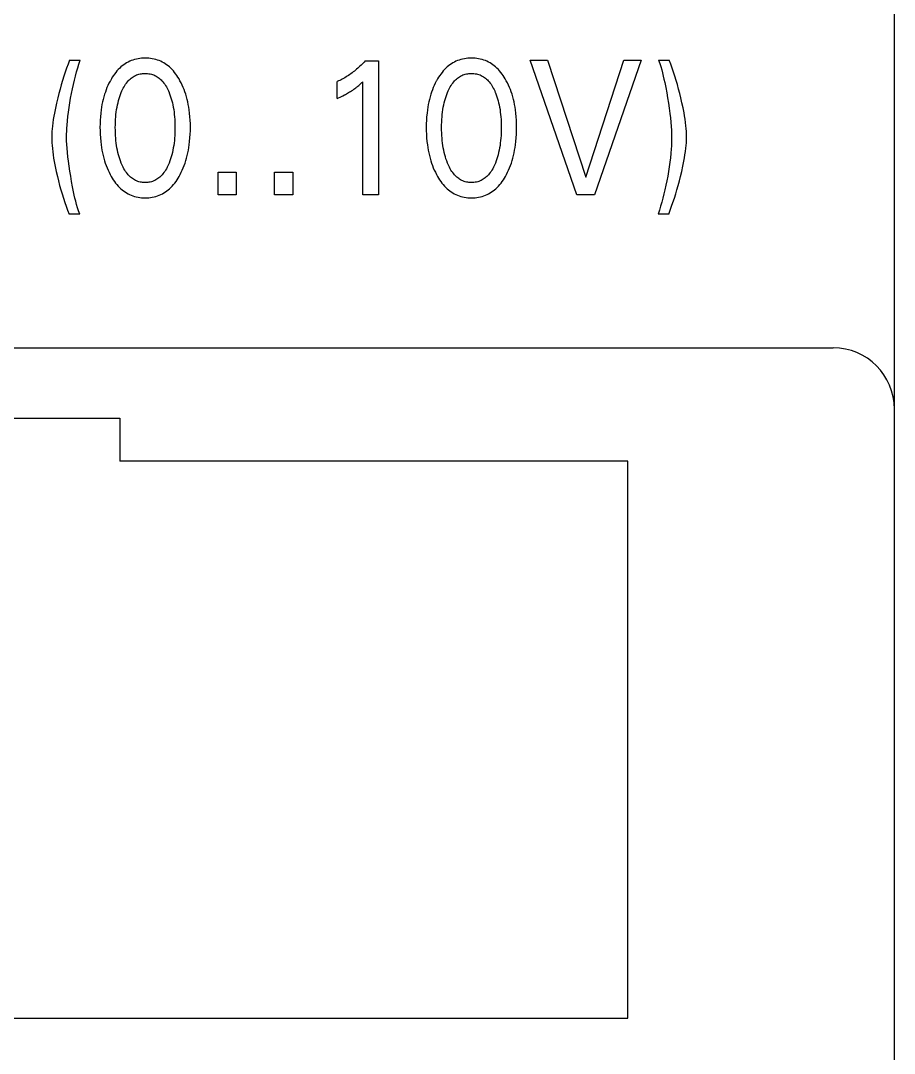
# Model space of a CAD drawing. Extents: x 0 to 420, y 0 to 297.
# Drawn here: x 194.03 to 208.3, y 219.65 to 236.52 of the extents above; entities that cross this region are included whole.
import ezdxf

# ---------------------------------------------------------------- set-up
doc = ezdxf.new("R2010")
doc.units = 0
doc.header["$LTSCALE"] = 23.1
doc.layers.add('10000_FRONT', color=7, linetype='CONTINUOUS')

msp = doc.modelspace()

# ---------------------------------------------------------------- linework, layer by layer
at = {"layer": '10000_FRONT', "color": 7, "linetype": 'CONTINUOUS'}
for p, q in [((208.298, 164.673), (208.298, 252.673)), ((194.829, 235.871), (194.804, 235.807)), ((194.829, 235.871), (195.003, 235.871)), ((194.982, 235.808), (195.003, 235.871)), ((195.785, 235.841), (195.76, 235.827)), ((195.811, 235.853), (195.785, 235.841)), ((195.837, 235.865), (195.811, 235.853)), ((195.864, 235.874), (195.837, 235.865)), ((195.891, 235.883), (195.864, 235.874)), ((195.92, 235.89), (195.891, 235.883)), ((195.948, 235.896), (195.92, 235.89)), ((195.976, 235.9), (195.948, 235.896)), ((196.005, 235.903), (195.976, 235.9)), ((196.034, 235.905), (196.005, 235.903)), ((196.063, 235.905), (196.034, 235.905)), ((196.092, 235.905), (196.063, 235.905)), ((196.122, 235.903), (196.092, 235.905)), ((196.15, 235.9), (196.122, 235.903)), ((196.179, 235.896), (196.15, 235.9)), ((196.208, 235.89), (196.179, 235.896)), ((196.236, 235.883), (196.208, 235.89)), ((196.263, 235.874), (196.236, 235.883)), ((196.29, 235.865), (196.263, 235.874)), ((196.317, 235.853), (196.29, 235.865)), ((196.342, 235.841), (196.317, 235.853)), ((196.367, 235.827), (196.342, 235.841)), ((199.64, 235.842), (199.623, 235.824)), ((199.657, 235.86), (199.64, 235.842)), ((199.657, 235.86), (199.874, 235.86)), ((199.874, 235.86), (199.874, 233.673)), ((201.114, 235.841), (201.089, 235.827)), ((201.139, 235.853), (201.114, 235.841)), ((201.165, 235.865), (201.139, 235.853)), ((201.192, 235.874), (201.165, 235.865)), ((201.22, 235.883), (201.192, 235.874)), ((201.248, 235.89), (201.22, 235.883)), ((201.276, 235.896), (201.248, 235.89)), ((201.305, 235.9), (201.276, 235.896)), ((201.334, 235.903), (201.305, 235.9)), ((201.363, 235.905), (201.334, 235.903)), ((201.392, 235.905), (201.363, 235.905)), ((201.421, 235.905), (201.392, 235.905)), ((201.45, 235.903), (201.421, 235.905)), ((201.479, 235.9), (201.45, 235.903)), ((201.507, 235.896), (201.479, 235.9)), ((201.536, 235.89), (201.507, 235.896)), ((201.564, 235.883), (201.536, 235.89)), ((201.592, 235.874), (201.564, 235.883)), ((201.619, 235.865), (201.592, 235.874)), ((201.645, 235.853), (201.619, 235.865)), ((201.67, 235.841), (201.645, 235.853)), ((201.695, 235.827), (201.67, 235.841)), ((203.11, 233.673), (202.351, 235.873)), ((202.351, 235.873), (202.634, 235.873)), ((202.634, 235.873), (203.261, 233.961)), ((203.261, 233.961), (203.879, 235.873)), ((204.163, 235.873), (203.403, 233.673)), ((203.879, 235.873), (204.163, 235.873)), ((204.448, 235.871), (204.466, 235.82)), ((204.448, 235.871), (204.621, 235.871)), ((204.646, 235.807), (204.621, 235.871)), ((194.758, 235.676), (194.735, 235.608)), ((194.781, 235.742), (194.758, 235.676)), ((194.804, 235.807), (194.781, 235.742)), ((194.925, 235.613), (194.943, 235.681)), ((194.943, 235.681), (194.962, 235.745)), ((194.962, 235.745), (194.982, 235.808)), ((195.583, 235.671), (195.563, 235.646)), ((195.603, 235.696), (195.583, 235.671)), ((195.625, 235.719), (195.603, 235.696)), ((195.647, 235.742), (195.625, 235.719)), ((195.668, 235.761), (195.647, 235.742)), ((195.69, 235.779), (195.668, 235.761)), ((195.713, 235.796), (195.69, 235.779)), ((195.736, 235.812), (195.713, 235.796)), ((195.76, 235.827), (195.736, 235.812)), ((196.391, 235.812), (196.367, 235.827)), ((196.414, 235.796), (196.391, 235.812)), ((196.437, 235.779), (196.414, 235.796)), ((196.459, 235.761), (196.437, 235.779)), ((196.48, 235.742), (196.459, 235.761)), ((196.503, 235.719), (196.48, 235.742)), ((196.524, 235.696), (196.503, 235.719)), ((196.544, 235.671), (196.524, 235.696)), ((196.564, 235.646), (196.544, 235.671)), ((199.461, 235.679), (199.442, 235.664)), ((199.48, 235.693), (199.461, 235.679)), ((199.498, 235.708), (199.48, 235.693)), ((199.516, 235.724), (199.498, 235.708)), ((199.535, 235.74), (199.516, 235.724)), ((199.553, 235.756), (199.535, 235.74)), ((199.571, 235.773), (199.553, 235.756)), ((199.589, 235.789), (199.571, 235.773)), ((199.606, 235.807), (199.589, 235.789)), ((199.623, 235.824), (199.606, 235.807)), ((200.911, 235.671), (200.892, 235.646)), ((200.931, 235.696), (200.911, 235.671)), ((200.953, 235.719), (200.931, 235.696)), ((200.976, 235.742), (200.953, 235.719)), ((200.997, 235.761), (200.976, 235.742)), ((201.018, 235.779), (200.997, 235.761)), ((201.041, 235.796), (201.018, 235.779)), ((201.065, 235.812), (201.041, 235.796)), ((201.089, 235.827), (201.065, 235.812)), ((201.719, 235.812), (201.695, 235.827)), ((201.743, 235.796), (201.719, 235.812)), ((201.765, 235.779), (201.743, 235.796)), ((201.787, 235.761), (201.765, 235.779)), ((201.808, 235.742), (201.787, 235.761)), ((201.831, 235.719), (201.808, 235.742)), ((201.852, 235.696), (201.831, 235.719)), ((201.873, 235.671), (201.852, 235.696)), ((201.892, 235.646), (201.873, 235.671)), ((204.466, 235.82), (204.483, 235.768)), ((204.483, 235.768), (204.498, 235.715)), ((204.498, 235.715), (204.512, 235.664)), ((204.669, 235.742), (204.646, 235.807)), ((204.691, 235.677), (204.669, 235.742)), ((204.713, 235.609), (204.691, 235.677)), ((194.714, 235.539), (194.693, 235.471)), ((194.735, 235.608), (194.714, 235.539)), ((194.891, 235.475), (194.907, 235.544)), ((194.907, 235.544), (194.925, 235.613)), ((195.49, 235.528), (195.472, 235.494)), ((195.495, 235.537), (195.49, 235.528)), ((195.511, 235.565), (195.495, 235.537)), ((195.527, 235.593), (195.511, 235.565)), ((195.545, 235.62), (195.527, 235.593)), ((195.563, 235.646), (195.545, 235.62)), ((195.759, 235.498), (195.775, 235.518)), ((195.775, 235.518), (195.788, 235.534)), ((195.788, 235.534), (195.803, 235.549)), ((195.803, 235.549), (195.818, 235.563)), ((195.818, 235.563), (195.834, 235.577)), ((195.834, 235.577), (195.851, 235.589)), ((195.851, 235.589), (195.868, 235.601)), ((195.868, 235.601), (195.886, 235.612)), ((195.886, 235.612), (195.904, 235.621)), ((195.904, 235.621), (195.923, 235.63)), ((195.923, 235.63), (195.942, 235.637)), ((195.942, 235.637), (195.962, 235.643)), ((195.962, 235.643), (195.982, 235.648)), ((195.982, 235.648), (196.002, 235.651)), ((196.002, 235.651), (196.022, 235.654)), ((196.022, 235.654), (196.043, 235.655)), ((196.043, 235.655), (196.063, 235.656)), ((196.063, 235.656), (196.084, 235.655)), ((196.084, 235.655), (196.104, 235.654)), ((196.104, 235.654), (196.125, 235.651)), ((196.125, 235.651), (196.145, 235.648)), ((196.145, 235.648), (196.165, 235.643)), ((196.165, 235.643), (196.185, 235.637)), ((196.185, 235.637), (196.204, 235.63)), ((196.204, 235.63), (196.222, 235.621)), ((196.222, 235.621), (196.241, 235.612)), ((196.241, 235.612), (196.259, 235.601)), ((196.259, 235.601), (196.276, 235.589)), ((196.276, 235.589), (196.293, 235.577)), ((196.293, 235.577), (196.308, 235.563)), ((196.308, 235.563), (196.324, 235.549)), ((196.324, 235.549), (196.338, 235.534)), ((196.338, 235.534), (196.352, 235.518)), ((196.352, 235.518), (196.368, 235.498)), ((196.582, 235.62), (196.564, 235.646)), ((196.599, 235.593), (196.582, 235.62)), ((196.616, 235.565), (196.599, 235.593)), ((196.632, 235.537), (196.616, 235.565)), ((196.65, 235.502), (196.632, 235.537)), ((199.22, 235.532), (199.198, 235.522)), ((199.198, 235.247), (199.198, 235.522)), ((199.241, 235.542), (199.22, 235.532)), ((199.262, 235.552), (199.241, 235.542)), ((199.283, 235.563), (199.262, 235.552)), ((199.303, 235.575), (199.283, 235.563)), ((199.324, 235.586), (199.303, 235.575)), ((199.344, 235.598), (199.324, 235.586)), ((199.364, 235.611), (199.344, 235.598)), ((199.384, 235.624), (199.364, 235.611)), ((199.403, 235.637), (199.384, 235.624)), ((199.423, 235.651), (199.403, 235.637)), ((199.442, 235.664), (199.423, 235.651)), ((199.59, 235.495), (199.604, 235.507)), ((199.604, 235.507), (199.617, 235.52)), ((199.617, 233.673), (199.617, 235.52)), ((200.818, 235.528), (200.801, 235.494)), ((200.823, 235.537), (200.818, 235.528)), ((200.839, 235.565), (200.823, 235.537)), ((200.856, 235.593), (200.839, 235.565)), ((200.873, 235.62), (200.856, 235.593)), ((200.892, 235.646), (200.873, 235.62)), ((201.087, 235.498), (201.103, 235.518)), ((201.103, 235.518), (201.117, 235.534)), ((201.117, 235.534), (201.131, 235.549)), ((201.131, 235.549), (201.146, 235.563)), ((201.146, 235.563), (201.162, 235.577)), ((201.162, 235.577), (201.179, 235.589)), ((201.179, 235.589), (201.196, 235.601)), ((201.196, 235.601), (201.214, 235.612)), ((201.214, 235.612), (201.233, 235.621)), ((201.233, 235.621), (201.251, 235.63)), ((201.251, 235.63), (201.27, 235.637)), ((201.27, 235.637), (201.29, 235.643)), ((201.29, 235.643), (201.31, 235.648)), ((201.31, 235.648), (201.33, 235.651)), ((201.33, 235.651), (201.35, 235.654)), ((201.35, 235.654), (201.371, 235.655)), ((201.371, 235.655), (201.392, 235.656)), ((201.392, 235.656), (201.412, 235.655)), ((201.412, 235.655), (201.433, 235.654)), ((201.433, 235.654), (201.453, 235.651)), ((201.453, 235.651), (201.473, 235.648)), ((201.473, 235.648), (201.493, 235.643)), ((201.493, 235.643), (201.513, 235.637)), ((201.513, 235.637), (201.532, 235.63)), ((201.532, 235.63), (201.551, 235.621)), ((201.551, 235.621), (201.569, 235.612)), ((201.569, 235.612), (201.587, 235.601)), ((201.587, 235.601), (201.604, 235.589)), ((201.604, 235.589), (201.621, 235.577)), ((201.621, 235.577), (201.637, 235.563)), ((201.637, 235.563), (201.652, 235.549)), ((201.652, 235.549), (201.667, 235.534)), ((201.667, 235.534), (201.68, 235.518)), ((201.68, 235.518), (201.696, 235.498)), ((201.91, 235.62), (201.892, 235.646)), ((201.928, 235.593), (201.91, 235.62)), ((201.944, 235.565), (201.928, 235.593)), ((201.96, 235.537), (201.944, 235.565)), ((201.979, 235.502), (201.96, 235.537)), ((204.512, 235.664), (204.525, 235.613)), ((204.525, 235.613), (204.536, 235.561)), ((204.536, 235.561), (204.547, 235.509)), ((204.547, 235.509), (204.564, 235.424)), ((204.735, 235.541), (204.713, 235.609)), ((204.755, 235.472), (204.735, 235.541)), ((194.673, 235.399), (194.653, 235.326)), ((194.693, 235.471), (194.673, 235.399)), ((194.859, 235.327), (194.875, 235.401)), ((194.875, 235.401), (194.891, 235.475)), ((195.413, 235.351), (195.401, 235.314)), ((195.426, 235.387), (195.413, 235.351)), ((195.44, 235.423), (195.426, 235.387)), ((195.456, 235.459), (195.44, 235.423)), ((195.472, 235.494), (195.456, 235.459)), ((195.661, 235.313), (195.674, 235.346)), ((195.674, 235.346), (195.684, 235.369)), ((195.684, 235.369), (195.694, 235.391)), ((195.694, 235.391), (195.706, 235.414)), ((195.706, 235.414), (195.718, 235.436)), ((195.718, 235.436), (195.731, 235.457)), ((195.731, 235.457), (195.744, 235.478)), ((195.744, 235.478), (195.759, 235.498)), ((196.368, 235.498), (196.382, 235.478)), ((196.382, 235.478), (196.396, 235.457)), ((196.396, 235.457), (196.409, 235.436)), ((196.409, 235.436), (196.421, 235.414)), ((196.421, 235.414), (196.432, 235.391)), ((196.432, 235.391), (196.443, 235.369)), ((196.443, 235.369), (196.453, 235.346)), ((196.453, 235.346), (196.456, 235.338)), ((196.456, 235.338), (196.468, 235.307)), ((196.668, 235.465), (196.65, 235.502)), ((196.684, 235.428), (196.668, 235.465)), ((196.699, 235.391), (196.684, 235.428)), ((196.713, 235.353), (196.699, 235.391)), ((196.726, 235.314), (196.713, 235.353)), ((199.367, 235.332), (199.384, 235.342)), ((199.384, 235.342), (199.4, 235.352)), ((199.4, 235.352), (199.417, 235.362)), ((199.417, 235.362), (199.434, 235.373)), ((199.434, 235.373), (199.452, 235.384)), ((199.452, 235.384), (199.469, 235.396)), ((199.469, 235.396), (199.485, 235.408)), ((199.485, 235.408), (199.502, 235.421)), ((199.502, 235.421), (199.514, 235.43)), ((199.514, 235.43), (199.526, 235.439)), ((199.526, 235.439), (199.538, 235.449)), ((199.538, 235.449), (199.551, 235.46)), ((199.551, 235.46), (199.564, 235.471)), ((199.564, 235.471), (199.576, 235.482)), ((199.576, 235.482), (199.59, 235.495)), ((200.741, 235.351), (200.729, 235.314)), ((200.754, 235.387), (200.741, 235.351)), ((200.769, 235.423), (200.754, 235.387)), ((200.784, 235.459), (200.769, 235.423)), ((200.801, 235.494), (200.784, 235.459)), ((200.989, 235.313), (201.002, 235.346)), ((201.002, 235.346), (201.012, 235.369)), ((201.012, 235.369), (201.023, 235.391)), ((201.023, 235.391), (201.034, 235.414)), ((201.034, 235.414), (201.046, 235.436)), ((201.046, 235.436), (201.059, 235.457)), ((201.059, 235.457), (201.072, 235.478)), ((201.072, 235.478), (201.087, 235.498)), ((201.696, 235.498), (201.711, 235.478)), ((201.711, 235.478), (201.724, 235.457)), ((201.724, 235.457), (201.737, 235.436)), ((201.737, 235.436), (201.749, 235.414)), ((201.749, 235.414), (201.761, 235.391)), ((201.761, 235.391), (201.771, 235.369)), ((201.771, 235.369), (201.781, 235.346)), ((201.781, 235.346), (201.784, 235.338)), ((201.784, 235.338), (201.796, 235.307)), ((201.996, 235.465), (201.979, 235.502)), ((202.012, 235.428), (201.996, 235.465)), ((202.028, 235.391), (202.012, 235.428)), ((202.041, 235.353), (202.028, 235.391)), ((202.054, 235.314), (202.041, 235.353)), ((204.564, 235.424), (204.58, 235.339)), ((204.58, 235.339), (204.594, 235.254)), ((204.775, 235.4), (204.755, 235.472)), ((204.793, 235.328), (204.775, 235.4)), ((194.615, 235.172), (194.597, 235.09)), ((194.635, 235.254), (194.615, 235.172)), ((194.653, 235.326), (194.635, 235.254)), ((194.82, 235.098), (194.832, 235.175)), ((194.832, 235.175), (194.845, 235.252)), ((194.845, 235.252), (194.859, 235.327)), ((195.367, 235.189), (195.358, 235.146)), ((195.377, 235.231), (195.367, 235.189)), ((195.388, 235.273), (195.377, 235.231)), ((195.401, 235.314), (195.388, 235.273)), ((195.611, 235.14), (195.62, 235.177)), ((195.62, 235.177), (195.629, 235.212)), ((195.629, 235.212), (195.638, 235.246)), ((195.638, 235.246), (195.649, 235.279)), ((195.649, 235.279), (195.661, 235.313)), ((196.468, 235.307), (196.479, 235.275)), ((196.479, 235.275), (196.489, 235.243)), ((196.489, 235.243), (196.499, 235.21)), ((196.499, 235.21), (196.507, 235.177)), ((196.507, 235.177), (196.515, 235.14)), ((196.738, 235.273), (196.726, 235.314)), ((196.749, 235.231), (196.738, 235.273)), ((196.759, 235.189), (196.749, 235.231)), ((196.768, 235.146), (196.759, 235.189)), ((199.198, 235.247), (199.222, 235.258)), ((199.222, 235.258), (199.246, 235.269)), ((199.246, 235.269), (199.269, 235.281)), ((199.269, 235.281), (199.292, 235.292)), ((199.292, 235.292), (199.316, 235.304)), ((199.316, 235.304), (199.333, 235.313)), ((199.333, 235.313), (199.35, 235.322)), ((199.35, 235.322), (199.367, 235.332)), ((200.696, 235.189), (200.687, 235.146)), ((200.705, 235.231), (200.696, 235.189)), ((200.717, 235.273), (200.705, 235.231)), ((200.729, 235.314), (200.717, 235.273)), ((200.939, 235.14), (200.948, 235.177)), ((200.948, 235.177), (200.957, 235.212)), ((200.957, 235.212), (200.967, 235.246)), ((200.967, 235.246), (200.977, 235.279)), ((200.977, 235.279), (200.989, 235.313)), ((201.796, 235.307), (201.807, 235.275)), ((201.807, 235.275), (201.818, 235.243)), ((201.818, 235.243), (201.827, 235.21)), ((201.827, 235.21), (201.835, 235.177)), ((201.835, 235.177), (201.844, 235.14)), ((202.067, 235.273), (202.054, 235.314)), ((202.078, 235.231), (202.067, 235.273)), ((202.088, 235.189), (202.078, 235.231)), ((202.097, 235.146), (202.088, 235.189)), ((204.594, 235.254), (204.608, 235.17)), ((204.608, 235.17), (204.62, 235.086)), ((204.811, 235.255), (204.793, 235.328)), ((204.83, 235.175), (204.811, 235.255)), ((204.847, 235.094), (204.83, 235.175)), ((194.581, 235.008), (194.571, 234.955)), ((194.597, 235.09), (194.581, 235.008)), ((194.8, 234.95), (194.809, 235.02)), ((194.809, 235.02), (194.82, 235.098)), ((195.337, 235.004), (195.332, 234.947)), ((195.344, 235.061), (195.337, 235.004)), ((195.351, 235.104), (195.344, 235.061)), ((195.358, 235.146), (195.351, 235.104)), ((195.587, 234.987), (195.592, 235.025)), ((195.592, 235.025), (195.597, 235.064)), ((195.597, 235.064), (195.604, 235.102)), ((195.604, 235.102), (195.611, 235.14)), ((196.515, 235.14), (196.523, 235.102)), ((196.523, 235.102), (196.529, 235.064)), ((196.529, 235.064), (196.535, 235.025)), ((196.535, 235.025), (196.539, 234.987)), ((196.776, 235.104), (196.768, 235.146)), ((196.782, 235.061), (196.776, 235.104)), ((196.789, 235.004), (196.782, 235.061)), ((196.795, 234.947), (196.789, 235.004)), ((200.666, 235.004), (200.66, 234.947)), ((200.673, 235.061), (200.666, 235.004)), ((200.679, 235.104), (200.673, 235.061)), ((200.687, 235.146), (200.679, 235.104)), ((200.915, 234.987), (200.92, 235.025)), ((200.92, 235.025), (200.926, 235.064)), ((200.926, 235.064), (200.932, 235.102)), ((200.932, 235.102), (200.939, 235.14)), ((201.844, 235.14), (201.851, 235.102)), ((201.851, 235.102), (201.858, 235.064)), ((201.858, 235.064), (201.863, 235.025)), ((201.863, 235.025), (201.868, 234.987)), ((202.104, 235.104), (202.097, 235.146)), ((202.111, 235.061), (202.104, 235.104)), ((202.118, 235.004), (202.111, 235.061)), ((202.123, 234.947), (202.118, 235.004)), ((204.62, 235.086), (204.631, 235.002)), ((204.631, 235.002), (204.64, 234.932)), ((204.863, 235.013), (204.847, 235.094)), ((204.872, 234.96), (204.863, 235.013)), ((194.555, 234.848), (194.548, 234.795)), ((194.562, 234.902), (194.555, 234.848)), ((194.571, 234.955), (194.562, 234.902)), ((194.787, 234.808), (194.793, 234.879)), ((194.793, 234.879), (194.8, 234.95)), ((195.326, 234.834), (195.325, 234.777)), ((195.328, 234.891), (195.326, 234.834)), ((195.332, 234.947), (195.328, 234.891)), ((195.577, 234.816), (195.578, 234.859)), ((195.578, 234.859), (195.58, 234.902)), ((195.58, 234.902), (195.583, 234.944)), ((195.583, 234.944), (195.587, 234.987)), ((196.539, 234.987), (196.544, 234.944)), ((196.544, 234.944), (196.547, 234.902)), ((196.547, 234.902), (196.549, 234.859)), ((196.549, 234.859), (196.55, 234.816)), ((196.798, 234.891), (196.795, 234.947)), ((196.801, 234.834), (196.798, 234.891)), ((196.801, 234.777), (196.801, 234.834)), ((200.657, 234.891), (200.654, 234.834)), ((200.654, 234.834), (200.654, 234.777)), ((200.66, 234.947), (200.657, 234.891)), ((200.905, 234.816), (200.906, 234.859)), ((200.906, 234.859), (200.908, 234.902)), ((200.908, 234.902), (200.911, 234.944)), ((200.911, 234.944), (200.915, 234.987)), ((201.868, 234.987), (201.872, 234.944)), ((201.872, 234.944), (201.875, 234.902)), ((201.875, 234.902), (201.877, 234.859)), ((201.877, 234.859), (201.878, 234.816)), ((202.127, 234.891), (202.123, 234.947)), ((202.129, 234.834), (202.127, 234.891)), ((202.13, 234.777), (202.129, 234.834)), ((204.64, 234.932), (204.647, 234.861)), ((204.647, 234.861), (204.653, 234.789)), ((204.88, 234.906), (204.872, 234.96)), ((204.887, 234.853), (204.88, 234.906)), ((204.893, 234.799), (204.887, 234.853)), ((194.538, 234.66), (194.537, 234.614)), ((194.54, 234.705), (194.538, 234.66)), ((194.544, 234.75), (194.54, 234.705)), ((194.548, 234.795), (194.544, 234.75)), ((194.78, 234.663), (194.782, 234.711)), ((194.78, 234.614), (194.78, 234.663)), ((194.782, 234.711), (194.784, 234.76)), ((194.784, 234.76), (194.787, 234.808)), ((195.325, 234.777), (195.326, 234.719)), ((195.326, 234.719), (195.328, 234.661)), ((195.328, 234.661), (195.332, 234.603)), ((195.576, 234.773), (195.577, 234.816)), ((195.577, 234.73), (195.576, 234.773)), ((195.578, 234.687), (195.577, 234.73)), ((195.58, 234.643), (195.578, 234.687)), ((196.549, 234.687), (196.547, 234.643)), ((196.55, 234.73), (196.549, 234.687)), ((196.55, 234.816), (196.55, 234.773)), ((196.55, 234.773), (196.55, 234.73)), ((196.795, 234.603), (196.799, 234.661)), ((196.799, 234.661), (196.801, 234.719)), ((196.801, 234.719), (196.801, 234.777)), ((200.654, 234.777), (200.654, 234.719)), ((200.654, 234.719), (200.656, 234.661)), ((200.656, 234.661), (200.66, 234.603)), ((200.905, 234.773), (200.905, 234.816)), ((200.905, 234.73), (200.905, 234.773)), ((200.906, 234.687), (200.905, 234.73)), ((200.908, 234.643), (200.906, 234.687)), ((201.877, 234.687), (201.875, 234.643)), ((201.878, 234.73), (201.877, 234.687)), ((201.878, 234.816), (201.879, 234.773)), ((201.879, 234.773), (201.878, 234.73)), ((202.123, 234.603), (202.127, 234.661)), ((202.127, 234.661), (202.129, 234.719)), ((202.129, 234.719), (202.13, 234.777)), ((204.653, 234.789), (204.657, 234.731)), ((204.657, 234.731), (204.66, 234.673)), ((204.66, 234.673), (204.661, 234.614)), ((204.898, 234.753), (204.893, 234.799)), ((204.901, 234.707), (204.898, 234.753)), ((204.903, 234.661), (204.901, 234.707)), ((204.904, 234.614), (204.903, 234.661)), ((194.537, 234.614), (194.538, 234.568)), ((194.538, 234.568), (194.54, 234.522)), ((194.54, 234.522), (194.543, 234.476)), ((194.781, 234.555), (194.78, 234.614)), ((194.784, 234.496), (194.781, 234.555)), ((194.787, 234.437), (194.784, 234.496)), ((195.332, 234.603), (195.337, 234.545)), ((195.337, 234.545), (195.344, 234.488)), ((195.583, 234.6), (195.58, 234.643)), ((195.587, 234.557), (195.583, 234.6)), ((195.592, 234.518), (195.587, 234.557)), ((195.597, 234.479), (195.592, 234.518)), ((196.535, 234.518), (196.53, 234.479)), ((196.54, 234.557), (196.535, 234.518)), ((196.544, 234.6), (196.54, 234.557)), ((196.547, 234.643), (196.544, 234.6)), ((196.783, 234.488), (196.79, 234.546)), ((196.79, 234.546), (196.795, 234.603)), ((200.66, 234.603), (200.665, 234.545)), ((200.665, 234.545), (200.672, 234.488)), ((200.911, 234.6), (200.908, 234.643)), ((200.915, 234.557), (200.911, 234.6)), ((200.92, 234.518), (200.915, 234.557)), ((200.925, 234.479), (200.92, 234.518)), ((201.863, 234.518), (201.858, 234.479)), ((201.868, 234.557), (201.863, 234.518)), ((201.872, 234.6), (201.868, 234.557)), ((201.875, 234.643), (201.872, 234.6)), ((202.111, 234.488), (202.118, 234.546)), ((202.118, 234.546), (202.123, 234.603)), ((204.659, 234.518), (204.657, 234.469)), ((204.66, 234.566), (204.659, 234.518)), ((204.661, 234.614), (204.66, 234.566)), ((204.897, 234.479), (204.901, 234.524)), ((204.901, 234.524), (204.903, 234.569)), ((204.903, 234.569), (204.904, 234.614)), ((194.543, 234.476), (194.548, 234.43)), ((194.548, 234.43), (194.554, 234.377)), ((194.554, 234.377), (194.561, 234.323)), ((194.561, 234.323), (194.569, 234.27)), ((194.794, 234.366), (194.787, 234.437)), ((194.801, 234.295), (194.794, 234.366)), ((195.344, 234.488), (195.35, 234.444)), ((195.35, 234.444), (195.358, 234.401)), ((195.358, 234.401), (195.367, 234.358)), ((195.367, 234.358), (195.376, 234.315)), ((195.603, 234.44), (195.597, 234.479)), ((195.611, 234.402), (195.603, 234.44)), ((195.619, 234.363), (195.611, 234.402)), ((195.628, 234.328), (195.619, 234.363)), ((195.637, 234.294), (195.628, 234.328)), ((196.499, 234.328), (196.489, 234.294)), ((196.508, 234.363), (196.499, 234.328)), ((196.516, 234.402), (196.508, 234.363)), ((196.523, 234.44), (196.516, 234.402)), ((196.53, 234.479), (196.523, 234.44)), ((196.75, 234.315), (196.76, 234.358)), ((196.76, 234.358), (196.769, 234.401)), ((196.769, 234.401), (196.776, 234.445)), ((196.776, 234.445), (196.783, 234.488)), ((200.672, 234.488), (200.679, 234.444)), ((200.679, 234.444), (200.686, 234.401)), ((200.686, 234.401), (200.695, 234.358)), ((200.695, 234.358), (200.705, 234.315)), ((200.932, 234.44), (200.925, 234.479)), ((200.939, 234.402), (200.932, 234.44)), ((200.947, 234.363), (200.939, 234.402)), ((200.956, 234.328), (200.947, 234.363)), ((200.966, 234.294), (200.956, 234.328)), ((201.827, 234.328), (201.817, 234.294)), ((201.836, 234.363), (201.827, 234.328)), ((201.844, 234.402), (201.836, 234.363)), ((201.852, 234.44), (201.844, 234.402)), ((201.858, 234.479), (201.852, 234.44)), ((202.079, 234.315), (202.088, 234.358)), ((202.088, 234.358), (202.097, 234.401)), ((202.097, 234.401), (202.105, 234.445)), ((202.105, 234.445), (202.111, 234.488)), ((204.648, 234.35), (204.64, 234.279)), ((204.654, 234.421), (204.648, 234.35)), ((204.657, 234.469), (204.654, 234.421)), ((204.87, 234.274), (204.878, 234.327)), ((204.878, 234.327), (204.886, 234.381)), ((204.886, 234.381), (204.893, 234.434)), ((204.893, 234.434), (204.897, 234.479)), ((194.569, 234.27), (194.578, 234.217)), ((194.578, 234.217), (194.594, 234.135)), ((194.81, 234.224), (194.801, 234.295)), ((194.821, 234.141), (194.81, 234.224)), ((195.376, 234.315), (195.387, 234.272)), ((195.387, 234.272), (195.4, 234.23)), ((195.4, 234.23), (195.412, 234.191)), ((195.412, 234.191), (195.426, 234.152)), ((195.648, 234.259), (195.637, 234.294)), ((195.66, 234.225), (195.648, 234.259)), ((195.673, 234.192), (195.66, 234.225)), ((195.683, 234.168), (195.673, 234.192)), ((195.693, 234.145), (195.683, 234.168)), ((196.444, 234.168), (196.434, 234.145)), ((196.454, 234.192), (196.444, 234.168)), ((196.467, 234.225), (196.454, 234.192)), ((196.479, 234.259), (196.467, 234.225)), ((196.489, 234.294), (196.479, 234.259)), ((196.686, 234.115), (196.701, 234.153)), ((196.701, 234.153), (196.715, 234.192)), ((196.715, 234.192), (196.727, 234.231)), ((196.727, 234.231), (196.739, 234.273)), ((196.739, 234.273), (196.75, 234.315)), ((200.705, 234.315), (200.716, 234.272)), ((200.716, 234.272), (200.728, 234.23)), ((200.728, 234.23), (200.74, 234.191)), ((200.74, 234.191), (200.754, 234.152)), ((200.976, 234.259), (200.966, 234.294)), ((200.988, 234.225), (200.976, 234.259)), ((201.001, 234.192), (200.988, 234.225)), ((201.011, 234.168), (201.001, 234.192)), ((201.021, 234.145), (201.011, 234.168)), ((201.772, 234.168), (201.762, 234.145)), ((201.782, 234.192), (201.772, 234.168)), ((201.795, 234.225), (201.782, 234.192)), ((201.807, 234.259), (201.795, 234.225)), ((201.817, 234.294), (201.807, 234.259)), ((202.014, 234.115), (202.029, 234.153)), ((202.029, 234.153), (202.043, 234.192)), ((202.043, 234.192), (202.055, 234.231)), ((202.055, 234.231), (202.068, 234.273)), ((202.068, 234.273), (202.079, 234.315)), ((204.632, 234.208), (204.621, 234.131)), ((204.64, 234.279), (204.632, 234.208)), ((204.844, 234.138), (204.86, 234.221)), ((204.86, 234.221), (204.87, 234.274)), ((194.594, 234.135), (194.611, 234.054)), ((194.611, 234.054), (194.63, 233.974)), ((194.833, 234.058), (194.821, 234.141)), ((194.847, 233.975), (194.833, 234.058)), ((195.426, 234.152), (195.441, 234.114)), ((195.441, 234.114), (195.457, 234.077)), ((195.457, 234.077), (195.474, 234.04)), ((195.474, 234.04), (195.492, 234.003)), ((195.492, 234.003), (195.508, 233.974)), ((195.704, 234.122), (195.693, 234.145)), ((195.716, 234.099), (195.704, 234.122)), ((195.729, 234.077), (195.716, 234.099)), ((195.743, 234.055), (195.729, 234.077)), ((195.758, 234.035), (195.743, 234.055)), ((195.773, 234.014), (195.758, 234.035)), ((195.786, 234), (195.773, 234.014)), ((195.798, 233.986), (195.786, 234)), ((195.812, 233.973), (195.798, 233.986)), ((196.328, 233.986), (196.315, 233.973)), ((196.341, 234), (196.328, 233.986)), ((196.353, 234.014), (196.341, 234)), ((196.369, 234.035), (196.353, 234.014)), ((196.384, 234.055), (196.369, 234.035)), ((196.398, 234.077), (196.384, 234.055)), ((196.41, 234.099), (196.398, 234.077)), ((196.422, 234.122), (196.41, 234.099)), ((196.434, 234.145), (196.422, 234.122)), ((196.619, 233.974), (196.634, 234.003)), ((196.634, 234.003), (196.653, 234.04)), ((196.653, 234.04), (196.67, 234.077)), ((196.67, 234.077), (196.686, 234.115)), ((197.256, 233.673), (197.256, 234.044)), ((197.256, 234.044), (197.551, 234.044)), ((197.551, 234.044), (197.551, 233.673)), ((198.178, 233.673), (198.178, 234.044)), ((198.178, 234.044), (198.474, 234.044)), ((198.474, 234.044), (198.474, 233.673)), ((200.754, 234.152), (200.769, 234.114)), ((200.769, 234.114), (200.785, 234.077)), ((200.785, 234.077), (200.802, 234.04)), ((200.802, 234.04), (200.821, 234.003)), ((200.821, 234.003), (200.836, 233.974)), ((201.033, 234.122), (201.021, 234.145)), ((201.045, 234.099), (201.033, 234.122)), ((201.057, 234.077), (201.045, 234.099)), ((201.071, 234.055), (201.057, 234.077)), ((201.086, 234.035), (201.071, 234.055)), ((201.102, 234.014), (201.086, 234.035)), ((201.114, 234), (201.102, 234.014)), ((201.127, 233.986), (201.114, 234)), ((201.14, 233.973), (201.127, 233.986)), ((201.657, 233.986), (201.643, 233.973)), ((201.669, 234), (201.657, 233.986)), ((201.682, 234.014), (201.669, 234)), ((201.697, 234.035), (201.682, 234.014)), ((201.712, 234.055), (201.697, 234.035)), ((201.726, 234.077), (201.712, 234.055)), ((201.739, 234.099), (201.726, 234.077)), ((201.751, 234.122), (201.739, 234.099)), ((201.762, 234.145), (201.751, 234.122)), ((201.947, 233.974), (201.963, 234.003)), ((201.963, 234.003), (201.981, 234.04)), ((201.981, 234.04), (201.998, 234.077)), ((201.998, 234.077), (202.014, 234.115)), ((204.609, 234.054), (204.596, 233.977)), ((204.621, 234.131), (204.609, 234.054)), ((204.806, 233.974), (204.825, 234.056)), ((204.825, 234.056), (204.844, 234.138)), ((194.63, 233.974), (194.648, 233.9)), ((194.648, 233.9), (194.667, 233.827)), ((194.667, 233.827), (194.687, 233.755)), ((194.861, 233.89), (194.847, 233.975)), ((194.877, 233.805), (194.861, 233.89)), ((195.508, 233.974), (195.525, 233.946)), ((195.525, 233.946), (195.542, 233.919)), ((195.542, 233.919), (195.56, 233.892)), ((195.56, 233.892), (195.58, 233.865)), ((195.58, 233.865), (195.6, 233.84)), ((195.6, 233.84), (195.622, 233.815)), ((195.826, 233.96), (195.812, 233.973)), ((195.84, 233.948), (195.826, 233.96)), ((195.855, 233.937), (195.84, 233.948)), ((195.871, 233.926), (195.855, 233.937)), ((195.887, 233.916), (195.871, 233.926)), ((195.904, 233.908), (195.887, 233.916)), ((195.922, 233.899), (195.904, 233.908)), ((195.941, 233.892), (195.922, 233.899)), ((195.961, 233.886), (195.941, 233.892)), ((195.981, 233.881), (195.961, 233.886)), ((196.001, 233.877), (195.981, 233.881)), ((196.022, 233.874), (196.001, 233.877)), ((196.043, 233.873), (196.022, 233.874)), ((196.063, 233.872), (196.043, 233.873)), ((196.084, 233.873), (196.063, 233.872)), ((196.105, 233.874), (196.084, 233.873)), ((196.125, 233.877), (196.105, 233.874)), ((196.146, 233.881), (196.125, 233.877)), ((196.166, 233.886), (196.146, 233.881)), ((196.185, 233.892), (196.166, 233.886)), ((196.204, 233.899), (196.185, 233.892)), ((196.223, 233.908), (196.204, 233.899)), ((196.24, 233.916), (196.223, 233.908)), ((196.256, 233.926), (196.24, 233.916)), ((196.271, 233.937), (196.256, 233.926)), ((196.286, 233.948), (196.271, 233.937)), ((196.301, 233.96), (196.286, 233.948)), ((196.315, 233.973), (196.301, 233.96)), ((196.505, 233.815), (196.527, 233.84)), ((196.527, 233.84), (196.547, 233.865)), ((196.547, 233.865), (196.567, 233.892)), ((196.567, 233.892), (196.585, 233.919)), ((196.585, 233.919), (196.602, 233.946)), ((196.602, 233.946), (196.619, 233.974)), ((200.836, 233.974), (200.853, 233.946)), ((200.853, 233.946), (200.87, 233.919)), ((200.87, 233.919), (200.889, 233.892)), ((200.889, 233.892), (200.908, 233.865)), ((200.908, 233.865), (200.929, 233.84)), ((200.929, 233.84), (200.95, 233.815)), ((201.154, 233.96), (201.14, 233.973)), ((201.169, 233.948), (201.154, 233.96)), ((201.184, 233.937), (201.169, 233.948)), ((201.199, 233.926), (201.184, 233.937)), ((201.215, 233.916), (201.199, 233.926)), ((201.232, 233.908), (201.215, 233.916)), ((201.251, 233.899), (201.232, 233.908)), ((201.27, 233.892), (201.251, 233.899)), ((201.289, 233.886), (201.27, 233.892)), ((201.309, 233.881), (201.289, 233.886)), ((201.33, 233.877), (201.309, 233.881)), ((201.35, 233.874), (201.33, 233.877)), ((201.371, 233.873), (201.35, 233.874)), ((201.392, 233.872), (201.371, 233.873)), ((201.412, 233.873), (201.392, 233.872)), ((201.433, 233.874), (201.412, 233.873)), ((201.454, 233.877), (201.433, 233.874)), ((201.474, 233.881), (201.454, 233.877)), ((201.494, 233.886), (201.474, 233.881)), ((201.513, 233.892), (201.494, 233.886)), ((201.533, 233.899), (201.513, 233.892)), ((201.551, 233.908), (201.533, 233.899)), ((201.568, 233.916), (201.551, 233.908)), ((201.584, 233.926), (201.568, 233.916)), ((201.6, 233.937), (201.584, 233.926)), ((201.615, 233.948), (201.6, 233.937)), ((201.629, 233.96), (201.615, 233.948)), ((201.643, 233.973), (201.629, 233.96)), ((201.833, 233.815), (201.855, 233.84)), ((201.855, 233.84), (201.875, 233.865)), ((201.875, 233.865), (201.895, 233.892)), ((201.895, 233.892), (201.913, 233.919)), ((201.913, 233.919), (201.931, 233.946)), ((201.931, 233.946), (201.947, 233.974)), ((204.567, 233.829), (204.551, 233.756)), ((204.582, 233.903), (204.567, 233.829)), ((204.596, 233.977), (204.582, 233.903)), ((204.747, 233.755), (204.768, 233.827)), ((204.768, 233.827), (204.787, 233.9)), ((204.787, 233.9), (204.806, 233.974)), ((194.687, 233.755), (194.707, 233.686)), ((194.707, 233.686), (194.728, 233.618)), ((194.894, 233.721), (194.877, 233.805)), ((194.905, 233.669), (194.894, 233.721)), ((194.917, 233.617), (194.905, 233.669)), ((195.622, 233.815), (195.645, 233.792)), ((195.645, 233.792), (195.666, 233.772)), ((195.666, 233.772), (195.688, 233.753)), ((195.688, 233.753), (195.711, 233.736)), ((195.711, 233.736), (195.734, 233.719)), ((195.734, 233.719), (195.758, 233.704)), ((195.758, 233.704), (195.783, 233.689)), ((195.783, 233.689), (195.809, 233.677)), ((195.809, 233.677), (195.835, 233.665)), ((195.835, 233.665), (195.863, 233.655)), ((195.863, 233.655), (195.89, 233.646)), ((196.237, 233.646), (196.265, 233.655)), ((196.265, 233.655), (196.292, 233.665)), ((196.292, 233.665), (196.318, 233.677)), ((196.318, 233.677), (196.344, 233.689)), ((196.344, 233.689), (196.369, 233.704)), ((196.369, 233.704), (196.393, 233.719)), ((196.393, 233.719), (196.417, 233.736)), ((196.417, 233.736), (196.439, 233.753)), ((196.439, 233.753), (196.461, 233.772)), ((196.461, 233.772), (196.482, 233.792)), ((196.482, 233.792), (196.505, 233.815)), ((197.551, 233.673), (197.256, 233.673)), ((198.474, 233.673), (198.178, 233.673)), ((199.874, 233.673), (199.617, 233.673)), ((200.95, 233.815), (200.973, 233.792)), ((200.973, 233.792), (200.994, 233.772)), ((200.994, 233.772), (201.016, 233.753)), ((201.016, 233.753), (201.039, 233.736)), ((201.039, 233.736), (201.062, 233.719)), ((201.062, 233.719), (201.087, 233.704)), ((201.087, 233.704), (201.112, 233.689)), ((201.112, 233.689), (201.137, 233.677)), ((201.137, 233.677), (201.164, 233.665)), ((201.164, 233.665), (201.191, 233.655)), ((201.191, 233.655), (201.219, 233.646)), ((201.565, 233.646), (201.593, 233.655)), ((201.593, 233.655), (201.62, 233.665)), ((201.62, 233.665), (201.647, 233.677)), ((201.647, 233.677), (201.672, 233.689)), ((201.672, 233.689), (201.697, 233.704)), ((201.697, 233.704), (201.721, 233.719)), ((201.721, 233.719), (201.745, 233.736)), ((201.745, 233.736), (201.768, 233.753)), ((201.768, 233.753), (201.79, 233.772)), ((201.79, 233.772), (201.811, 233.792)), ((201.811, 233.792), (201.833, 233.815)), ((203.403, 233.673), (203.11, 233.673)), ((204.534, 233.687), (204.517, 233.618)), ((204.551, 233.756), (204.534, 233.687)), ((204.705, 233.618), (204.727, 233.686)), ((204.727, 233.686), (204.747, 233.755)), ((194.728, 233.618), (194.751, 233.549)), ((194.751, 233.549), (194.773, 233.485)), ((194.773, 233.485), (194.796, 233.421)), ((194.929, 233.566), (194.917, 233.617)), ((194.943, 233.515), (194.929, 233.566)), ((194.959, 233.462), (194.943, 233.515)), ((195.89, 233.646), (195.918, 233.639)), ((195.918, 233.639), (195.947, 233.633)), ((195.947, 233.633), (195.976, 233.628)), ((195.976, 233.628), (196.005, 233.625)), ((196.005, 233.625), (196.034, 233.623)), ((196.034, 233.623), (196.063, 233.623)), ((196.063, 233.623), (196.093, 233.623)), ((196.093, 233.623), (196.122, 233.625)), ((196.122, 233.625), (196.151, 233.628)), ((196.151, 233.628), (196.18, 233.633)), ((196.18, 233.633), (196.209, 233.639)), ((196.209, 233.639), (196.237, 233.646)), ((201.219, 233.646), (201.247, 233.639)), ((201.247, 233.639), (201.275, 233.633)), ((201.275, 233.633), (201.304, 233.628)), ((201.304, 233.628), (201.333, 233.625)), ((201.333, 233.625), (201.362, 233.623)), ((201.362, 233.623), (201.392, 233.623)), ((201.392, 233.623), (201.421, 233.623)), ((201.421, 233.623), (201.45, 233.625)), ((201.45, 233.625), (201.479, 233.628)), ((201.479, 233.628), (201.508, 233.633)), ((201.508, 233.633), (201.537, 233.639)), ((201.537, 233.639), (201.565, 233.646)), ((204.48, 233.485), (204.46, 233.421)), ((204.499, 233.55), (204.48, 233.485)), ((204.517, 233.618), (204.499, 233.55)), ((204.638, 233.421), (204.661, 233.485)), ((204.661, 233.485), (204.683, 233.549)), ((204.683, 233.549), (204.705, 233.618)), ((194.796, 233.421), (194.821, 233.358)), ((194.994, 233.358), (194.821, 233.358)), ((194.976, 233.41), (194.959, 233.462)), ((194.994, 233.358), (194.976, 233.41)), ((204.46, 233.421), (204.44, 233.358)), ((204.613, 233.358), (204.44, 233.358)), ((204.613, 233.358), (204.638, 233.421)), ((137.798, 231.173), (207.298, 231.173)), ((191.648, 230.023), (195.648, 230.023)), ((195.648, 230.023), (195.648, 229.323)), ((203.948, 229.323), (195.648, 229.323)), ((203.948, 220.223), (203.948, 229.323)), ((183.348, 220.223), (203.948, 220.223))]:
    msp.add_line(p, q, dxfattribs=at)
msp.add_arc((207.298, 230.173), 1, 0, 90, dxfattribs=at)

doc.saveas('drawing.dxf')
